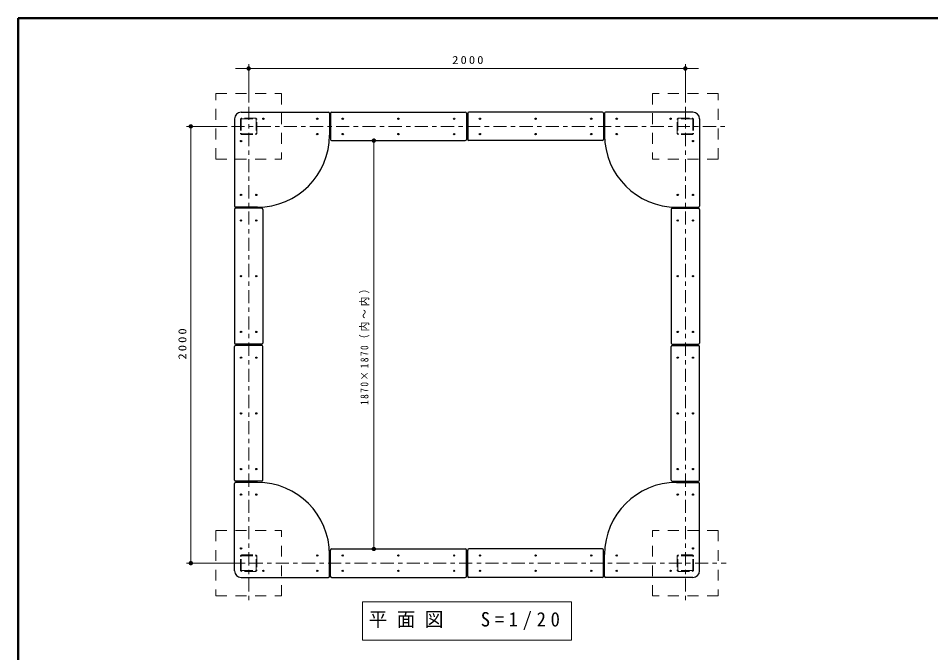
# Model space of a CAD drawing. Units: millimetres on the paper, with parts at other scales. Extents: x -385 to 0, y -19 to 267.
# Drawn here: x -385 to -176, y 121.7 to 267 of the extents above; entities that cross this region are included whole.
import ezdxf

# ---------------------------------------------------------------- set-up
doc = ezdxf.new("R2010")
doc.units = ezdxf.units.MM
doc.linetypes.add('USER1', pattern=[4.5, 2.5, -2])
doc.linetypes.add('USER2', pattern=[6, 3, -1, 1, -1])
doc.layers.add('LY_1', color=7, linetype='Continuous', lineweight=13)
doc.layers.add('LY_2', color=7, linetype='Continuous', lineweight=13)
doc.styles.add('ＭＳ ゴシック', font='')
doc.styles.get('ＭＳ ゴシック').set_extended_font_data('MS Gothic')

# ---------------------------------------------------------------- blocks, each defined once
blk = doc.blocks.new('filled_dot')
at = {"color": 0, "linetype": 'Continuous', "lineweight": -2, "const_width": 1.25}
blk.add_lwpolyline([(-0.625, 0, 1), (0.625, 0, 1)], format="xyb", close=True, dxfattribs=at)

msp = doc.modelspace()

# ---------------------------------------------------------------- linework, layer by layer
at = {"layer": 'LY_1'}
for p, q in [((-335.23, 255.495), (-229.23, 255.495)), ((-332.23, 247.749), (-332.23, 256.495)), ((-232.23, 247.749), (-232.23, 256.495)), ((-337.189, 242.245), (-346.48, 242.245)), ((-345.48, 142.245), (-345.48, 242.245)), ((-303.568, 238.995), (-303.568, 145.495)), ((-333.23, 142.245), (-346.48, 142.245)), ((-306.13, 133.395), (-306.13, 124.595)), ((-258.33, 133.395), (-306.13, 133.395)), ((-258.33, 124.595), (-258.33, 133.395)), ((-306.13, 124.595), (-258.33, 124.595))]:
    msp.add_line(p, q, dxfattribs=at)
at = {"layer": 'LY_1', "linetype": 'USER1'}
for p, q in [((-339.73, 234.745), (-339.73, 249.745)), ((-339.73, 249.745), (-324.73, 249.745)), ((-324.73, 249.745), (-324.73, 234.745)), ((-224.73, 249.745), (-239.73, 249.745)), ((-239.73, 249.745), (-239.73, 234.745)), ((-224.73, 234.745), (-224.73, 249.745)), ((-334.105, 243.8), (-334.105, 240.69)), ((-333.945, 243.8), (-333.945, 240.69)), ((-330.675, 244.12), (-333.785, 244.12)), ((-333.785, 243.96), (-330.675, 243.96)), ((-330.515, 243.8), (-330.515, 240.69)), ((-330.355, 240.69), (-330.355, 243.8)), ((-234.105, 240.69), (-234.105, 243.8)), ((-233.945, 243.8), (-233.945, 240.69)), ((-233.785, 244.12), (-230.675, 244.12)), ((-230.675, 243.96), (-233.785, 243.96)), ((-230.515, 243.8), (-230.515, 240.69)), ((-230.355, 243.8), (-230.355, 240.69)), ((-333.785, 240.53), (-330.675, 240.53)), ((-333.785, 240.37), (-330.675, 240.37)), ((-230.675, 240.53), (-233.785, 240.53)), ((-230.675, 240.37), (-233.785, 240.37)), ((-339.73, 234.745), (-324.73, 234.745)), ((-224.73, 234.745), (-239.73, 234.745)), ((-339.73, 149.745), (-339.73, 134.745)), ((-339.73, 149.745), (-324.73, 149.745)), ((-324.73, 134.745), (-324.73, 149.745)), ((-224.73, 149.745), (-239.73, 149.745)), ((-239.73, 134.745), (-239.73, 149.745)), ((-224.73, 149.745), (-224.73, 134.745)), ((-334.105, 140.69), (-334.105, 143.8)), ((-333.945, 140.69), (-333.945, 143.8)), ((-333.785, 144.12), (-330.675, 144.12)), ((-333.785, 143.96), (-330.675, 143.96)), ((-330.515, 140.69), (-330.515, 143.8)), ((-330.355, 143.8), (-330.355, 140.69)), ((-234.105, 143.8), (-234.105, 140.69)), ((-233.945, 140.69), (-233.945, 143.8)), ((-230.675, 144.12), (-233.785, 144.12)), ((-230.675, 143.96), (-233.785, 143.96)), ((-230.515, 140.69), (-230.515, 143.8)), ((-230.355, 140.69), (-230.355, 143.8)), ((-333.785, 140.53), (-330.675, 140.53)), ((-330.675, 140.37), (-333.785, 140.37)), ((-230.675, 140.53), (-233.785, 140.53)), ((-233.785, 140.37), (-230.675, 140.37)), ((-339.73, 134.745), (-324.73, 134.745)), ((-224.73, 134.745), (-239.73, 134.745))]:
    msp.add_line(p, q, dxfattribs=at)
at = {"layer": 'LY_1', "linetype": 'USER2'}
for p, q in [((-332.23, 246.749), (-332.23, 132.888)), ((-232.23, 246.749), (-232.23, 132.888)), ((-336.189, 242.245), (-222.885, 242.245)), ((-338.02, 142.245), (-222.885, 142.245))]:
    msp.add_line(p, q, dxfattribs=at)
at = {"layer": 'LY_1', "lineweight": 25}
for p, q in [((-333.98, 245.495), (-313.98, 245.495)), ((-313.73, 245.245), (-313.73, 240.245)), ((-313.48, 245.245), (-313.48, 239.245)), ((-313.23, 245.495), (-282.63, 245.495)), ((-282.38, 245.245), (-282.38, 239.245)), ((-282.08, 245.245), (-282.08, 239.245)), ((-251.23, 245.495), (-281.83, 245.495)), ((-250.98, 245.245), (-250.98, 239.245)), ((-250.73, 245.245), (-250.73, 240.245)), ((-230.48, 245.495), (-250.48, 245.495)), ((-335.48, 243.995), (-335.48, 223.995)), ((-228.98, 243.995), (-228.98, 223.995)), ((-313.23, 238.995), (-282.63, 238.995)), ((-251.23, 238.995), (-281.83, 238.995)), ((-330.23, 223.745), (-335.23, 223.745)), ((-234.23, 223.745), (-229.23, 223.745)), ((-335.48, 223.245), (-335.48, 192.645)), ((-329.23, 223.495), (-335.23, 223.495)), ((-328.98, 223.245), (-328.98, 192.645)), ((-235.48, 223.245), (-235.48, 192.645)), ((-235.23, 223.495), (-229.23, 223.495)), ((-228.98, 223.245), (-228.98, 192.645)), ((-329.23, 192.395), (-335.23, 192.395)), ((-235.23, 192.395), (-229.23, 192.395)), ((-335.48, 161.245), (-335.48, 191.845)), ((-329.23, 192.095), (-335.23, 192.095)), ((-328.98, 161.245), (-328.98, 191.845)), ((-235.48, 161.245), (-235.48, 191.845)), ((-235.23, 192.095), (-229.23, 192.095)), ((-228.98, 161.245), (-228.98, 191.845)), ((-329.23, 160.995), (-335.23, 160.995)), ((-235.23, 160.995), (-229.23, 160.995)), ((-335.48, 140.495), (-335.48, 160.495)), ((-330.23, 160.745), (-335.23, 160.745)), ((-234.23, 160.745), (-229.23, 160.745)), ((-228.98, 140.495), (-228.98, 160.495)), ((-313.73, 139.245), (-313.73, 144.245)), ((-313.48, 139.245), (-313.48, 145.245)), ((-313.23, 145.495), (-282.63, 145.495)), ((-282.38, 139.245), (-282.38, 145.245)), ((-282.08, 139.245), (-282.08, 145.245)), ((-251.23, 145.495), (-281.83, 145.495)), ((-250.98, 139.245), (-250.98, 145.245)), ((-250.73, 139.245), (-250.73, 144.245)), ((-333.98, 138.995), (-313.98, 138.995)), ((-313.23, 138.995), (-282.63, 138.995)), ((-251.23, 138.995), (-281.83, 138.995)), ((-230.48, 138.995), (-250.48, 138.995))]:
    msp.add_line(p, q, dxfattribs=at)
for centre in [(-328.855, 243.995), (-316.53, 243.995), (-310.68, 243.995), (-297.93, 243.995), (-285.18, 243.995), (-279.28, 243.995), (-266.53, 243.995), (-253.78, 243.995), (-247.93, 243.995), (-235.605, 243.995), (-316.53, 240.495), (-310.68, 240.495), (-297.93, 240.495), (-285.18, 240.495), (-279.28, 240.495), (-266.53, 240.495), (-253.78, 240.495), (-247.93, 240.495), (-333.98, 238.87), (-230.48, 238.87), (-333.98, 226.545), (-330.48, 226.545), (-233.98, 226.545), (-230.48, 226.545), (-333.98, 220.695), (-330.48, 220.695), (-233.98, 220.695), (-230.48, 220.695), (-333.98, 207.945), (-330.48, 207.945), (-233.98, 207.945), (-230.48, 207.945), (-333.98, 195.195), (-330.48, 195.195), (-233.98, 195.195), (-230.48, 195.195), (-333.98, 189.295), (-330.48, 189.295), (-233.98, 189.295), (-230.48, 189.295), (-333.98, 176.545), (-330.48, 176.545), (-233.98, 176.545), (-230.48, 176.545), (-333.98, 163.795), (-330.48, 163.795), (-233.98, 163.795), (-230.48, 163.795), (-333.98, 157.945), (-330.48, 157.945), (-233.98, 157.945), (-230.48, 157.945), (-333.98, 145.62), (-230.48, 145.62), (-316.53, 143.995), (-310.68, 143.995), (-297.93, 143.995), (-285.18, 143.995), (-279.28, 143.995), (-266.53, 143.995), (-253.78, 143.995), (-247.93, 143.995), (-328.855, 140.495), (-316.53, 140.495), (-310.68, 140.495), (-297.93, 140.495), (-285.18, 140.495), (-279.28, 140.495), (-266.53, 140.495), (-253.78, 140.495), (-247.93, 140.495), (-235.605, 140.495)]:
    msp.add_circle(centre, 0.15, dxfattribs=at)
for centre, radius, start, end in [((-333.98, 243.995), 1.5, 90, 180), ((-313.98, 245.245), 0.25, 0, 90), ((-313.23, 245.245), 0.25, 90, 180), ((-282.63, 245.245), 0.25, 0, 90), ((-281.83, 245.245), 0.25, 90, 180), ((-251.23, 245.245), 0.25, 0, 90), ((-250.48, 245.245), 0.25, 90, 180), ((-230.48, 243.995), 1.5, 0, 90), ((-330.23, 240.245), 16.5, 270, 0), ((-313.23, 239.245), 0.25, 180, 270), ((-282.63, 239.245), 0.25, 270, 0), ((-281.83, 239.245), 0.25, 180, 270), ((-251.23, 239.245), 0.25, 270, 0), ((-234.23, 240.245), 16.5, 180, 270), ((-335.23, 223.995), 0.25, 180, 270), ((-229.23, 223.995), 0.25, 270, 0), ((-335.23, 223.245), 0.25, 90, 180), ((-329.23, 223.245), 0.25, 0, 90), ((-235.23, 223.245), 0.25, 90, 180), ((-229.23, 223.245), 0.25, 0, 90), ((-335.23, 192.645), 0.25, 180, 270), ((-329.23, 192.645), 0.25, 270, 0), ((-235.23, 192.645), 0.25, 180, 270), ((-229.23, 192.645), 0.25, 270, 0), ((-335.23, 191.845), 0.25, 90, 180), ((-329.23, 191.845), 0.25, 0, 90), ((-235.23, 191.845), 0.25, 90, 180), ((-229.23, 191.845), 0.25, 0, 90), ((-335.23, 161.245), 0.25, 180, 270), ((-329.23, 161.245), 0.25, 270, 0), ((-235.23, 161.245), 0.25, 180, 270), ((-229.23, 161.245), 0.25, 270, 0), ((-335.23, 160.495), 0.25, 90, 180), ((-330.23, 144.245), 16.5, 0, 90), ((-234.23, 144.245), 16.5, 90, 180), ((-229.23, 160.495), 0.25, 0, 90), ((-313.23, 145.245), 0.25, 90, 180), ((-282.63, 145.245), 0.25, 0, 90), ((-281.83, 145.245), 0.25, 90, 180), ((-251.23, 145.245), 0.25, 0, 90), ((-333.98, 140.495), 1.5, 180, 270), ((-230.48, 140.495), 1.5, 270, 0), ((-313.98, 139.245), 0.25, 270, 0), ((-313.23, 139.245), 0.25, 180, 270), ((-282.63, 139.245), 0.25, 270, 0), ((-281.83, 139.245), 0.25, 180, 270), ((-251.23, 139.245), 0.25, 270, 0), ((-250.48, 139.245), 0.25, 180, 270)]:
    msp.add_arc(centre, radius, start, end, dxfattribs=at)
at = {"layer": 'LY_1', "linetype": 'USER1'}
for centre, radius, start, end in [((-333.785, 243.8), 0.32, 90, 180), ((-333.785, 243.8), 0.16, 90, 180), ((-330.675, 243.8), 0.32, 0, 90), ((-330.675, 243.8), 0.16, 0, 90), ((-233.785, 243.8), 0.32, 90, 180), ((-233.785, 243.8), 0.16, 90, 180), ((-230.675, 243.8), 0.32, 0, 90), ((-230.675, 243.8), 0.16, 0, 90), ((-333.785, 240.69), 0.32, 180, 270), ((-333.785, 240.69), 0.16, 180, 270), ((-330.675, 240.69), 0.32, 270, 0), ((-330.675, 240.69), 0.16, 270, 0), ((-233.785, 240.69), 0.32, 180, 270), ((-233.785, 240.69), 0.16, 180, 270), ((-230.675, 240.69), 0.32, 270, 0), ((-230.675, 240.69), 0.16, 270, 0), ((-333.785, 143.8), 0.32, 90, 180), ((-333.785, 143.8), 0.16, 90, 180), ((-330.675, 143.8), 0.32, 0, 90), ((-330.675, 143.8), 0.16, 0, 90), ((-233.785, 143.8), 0.32, 90, 180), ((-233.785, 143.8), 0.16, 90, 180), ((-230.675, 143.8), 0.32, 0, 90), ((-230.675, 143.8), 0.16, 0, 90), ((-333.785, 140.69), 0.32, 180, 270), ((-333.785, 140.69), 0.16, 180, 270), ((-330.675, 140.69), 0.32, 270, 0), ((-330.675, 140.69), 0.16, 270, 0), ((-233.785, 140.69), 0.32, 180, 270), ((-233.785, 140.69), 0.16, 180, 270), ((-230.675, 140.69), 0.32, 270, 0), ((-230.675, 140.69), 0.16, 270, 0)]:
    msp.add_arc(centre, radius, start, end, dxfattribs=at)
at = {"layer": 'LY_2', "lineweight": 50}
for p, q in [((0, 267), (-385, 267)), ((-385, 267), (-385, 0))]:
    msp.add_line(p, q, dxfattribs=at)

# ---------------------------------------------------------------- block references
at = {"layer": 'LY_1', "xscale": 0.4, "yscale": 0.4}
for p, rotation in [((-332.23, 255.495), 180), ((-345.48, 242.245), 270), ((-303.568, 238.995), 270), ((-303.568, 145.495), 90), ((-345.48, 142.245), 90)]:
    msp.add_blockref('filled_dot', p, dxfattribs=dict(at, rotation=rotation))
msp.add_blockref('filled_dot', (-232.23, 255.495), dxfattribs=at)

# ---------------------------------------------------------------- texts
at = {"layer": 'LY_1', "style": 'ＭＳ ゴシック'}
for s, insert, char_height, attachment_point in [('\\T1.33;\\W1.15;2000', (-281.807, 256.495), 1.833, 8), ('\\T1.5;\\W0.95;平面図\u3000S=1/20', (-304.73, 128.995), 3.299, 4)]:
    msp.add_mtext(s, dxfattribs=dict(at, insert=insert, char_height=char_height, attachment_point=attachment_point))
at = {"layer": 'LY_1', "char_height": 1.833, "attachment_point": 8, "rotation": 90, "style": 'ＭＳ ゴシック'}
for s, insert in [('\\T1.32;\\W0.85;1870×1870（内～内）', (-304.568, 192.656)), ('\\T1.33;\\W1.15;2000', (-346.48, 192.668))]:
    msp.add_mtext(s, dxfattribs=dict(at, insert=insert))

doc.saveas('drawing.dxf')
